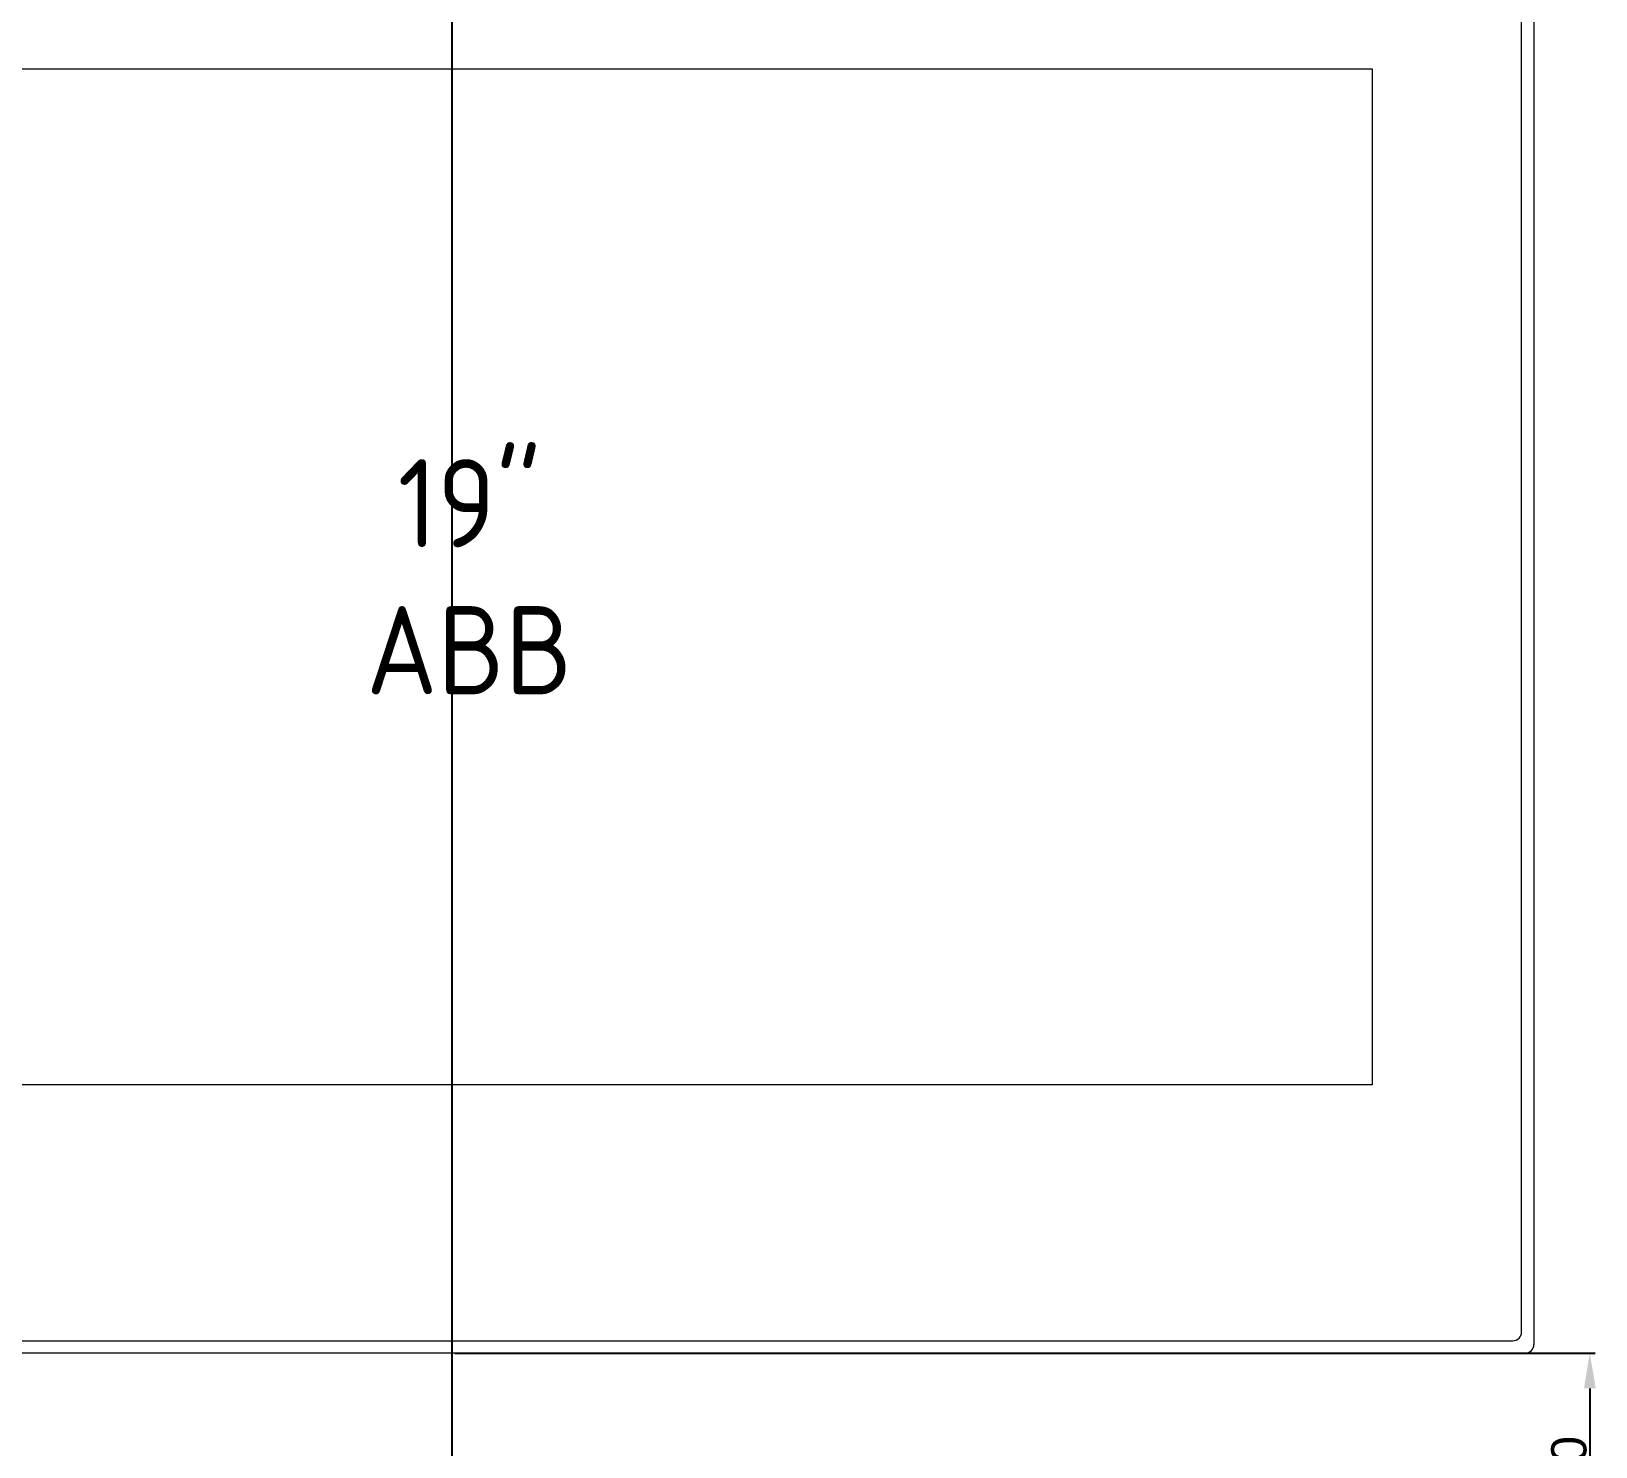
# Model space of a CAD drawing. Header units: millimetres. Extents: x 40929 to 57897, y 13592 to 43737.
# Drawn here: x 47569.5 to 47924.4, y 15075 to 15396.2 of the extents above; entities that cross this region are included whole.
import ezdxf

# ---------------------------------------------------------------- set-up
doc = ezdxf.new("R2010")
doc.units = ezdxf.units.MM
doc.layers.add('! NO PLOT !', color=7, linetype='Continuous', true_color=0xff75dd, plot=False)
doc.layers.add('000-PI-Oprema', color=30, linetype='Continuous', lineweight=5)
doc.styles.add('PI0', font='isocpeur.ttf', dxfattribs={"width": 0.9})
doc.styles.get("Standard").update_dxf_attribs({"font": 'arial.ttf'})
doc.dimstyles.new('ISO-25-lb', dxfattribs={"dimtxt": 8, "dimasz": 8, "dimexe": 1.25, "dimexo": 0.625, "dimtad": 1, "dimtxsty": 'Standard', "dimcen": 5, "dimadec": 0, "dimazin": 0, "dimtfac": 1, "dimtmove": 0, "dimatfit": 3, "dimfxl": 1, "dimarcsym": 0})

# ---------------------------------------------------------------- blocks, each defined once
blk = doc.blocks.new('*D363')
at = {"layer": '! NO PLOT !', "color": 0, "linetype": 'Continuous', "lineweight": -2, "ltscale": 0.25, "transparency": 16777216}
for p, q in [((47665.57, 15096.22), (47924.35, 15096.22)), ((47923.1, 15088.22), (47923.1, 15054.22)), ((47840.56, 15046.22), (47924.35, 15046.22))]:
    blk.add_line(p, q, dxfattribs=at)
at = {"layer": '! NO PLOT !', "color": 0, "ltscale": 0.25, "transparency": 16777216}
for points in [[(47921.77, 15088.22), (47924.44, 15088.22), (47923.1, 15096.22)], [(47921.77, 15054.22), (47924.44, 15054.22), (47923.1, 15046.22)]]:
    blk.add_solid(points, dxfattribs=at)
at = {"layer": 'Defpoints', "color": 0, "ltscale": 0.25, "transparency": 16777216}
for p in [(47664.94, 15096.22), (47839.93, 15046.22), (47923.1, 15046.22)]:
    blk.add_point(p, dxfattribs=at)
at = {"layer": '! NO PLOT !', "color": 0, "ltscale": 0.25, "transparency": 16777216, "insert": (47918.39, 15071.22), "char_height": 8, "attachment_point": 5, "rotation": 90}
blk.add_mtext('50', dxfattribs=at)
blk = doc.blocks.new('19in panel')
at = {"layer": '000-PI-Oprema'}
for p, q in [((241.5, -2), (241.5, -335)), ((238.7, -332.2), (238.7, -4.8)), ((204.9, -45.6), (-204.9, -45.6)), ((204.9, -276), (204.9, -45.6)), ((-204.9, -276), (204.9, -276)), ((241.5, -337), (-239.5, -337)), ((-236.7, -334.2), (236.7, -334.2))]:
    blk.add_line(p, q, dxfattribs=at)
for centre in [(236.7, -332.2), (239.5, -335)]:
    blk.add_arc(centre, 2, 270, 0, dxfattribs=at)

msp = doc.modelspace()

# ---------------------------------------------------------------- linework, layer by layer
at = {"layer": '! NO PLOT !', "ltscale": 0.25}
msp.add_line((47664.944, 15947.47), (47664.944, 13591.591), dxfattribs=at)

# ---------------------------------------------------------------- block references
at = {"layer": '000-PI-Oprema'}
msp.add_blockref('19in panel', (47668.924, 15433.22), dxfattribs=at)

# ---------------------------------------------------------------- texts
at = {"layer": '! NO PLOT !', "insert": (47668.924, 15272.42), "char_height": 20, "width": 409.8, "attachment_point": 5, "style": 'PI0'}
msp.add_mtext('{\\fISOCPEUR|b0|i0|c238|p34;19"\\PABB}', dxfattribs=at)

# ---------------------------------------------------------------- dimensions: what is measured, and where the dimension line sits
at = {"layer": '! NO PLOT !', "ltscale": 0.25}
dim = msp.add_linear_dim(base=(47923.103, 15046.22), p1=(47664.944, 15096.22), p2=(47839.933, 15046.22), angle=90, dimstyle='ISO-25-lb', dxfattribs=at)
dim.commit()
dim.dimension.update_dxf_attribs({"geometry": '*D363', "text_midpoint": (47918.394, 15071.22)})

doc.saveas('drawing.dxf')
